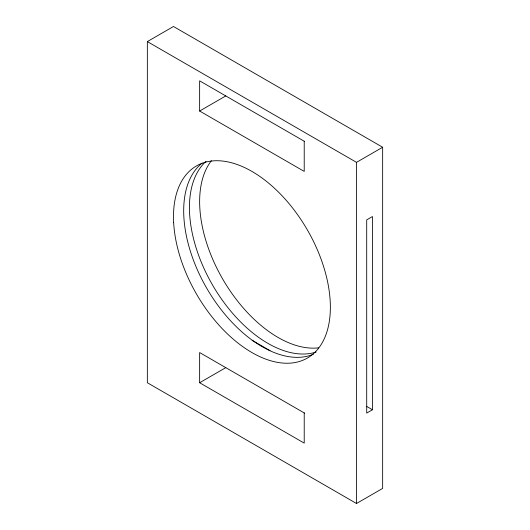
<?xml version="1.0" encoding="UTF-8"?>
<svg xmlns="http://www.w3.org/2000/svg" width="530" height="530" viewBox="0 0 530 530"><rect width="100%" height="100%" fill="white"/><g stroke="black" fill="none" stroke-linecap="round" stroke-linejoin="round"><path stroke-width="0.79" d="M147.347 41.592L173.489 26.5L382.653 147.261L382.653 488.408L356.511 503.5L147.347 382.74L147.347 41.592L356.511 162.352L382.653 147.261M304.578 141.43L199.638 80.838L199.638 111.028L225.78 95.937M304.578 413.135L199.638 352.549L199.638 382.74L225.78 367.648M372.458 409.763L366.707 413.082L366.707 219.864L372.458 216.545L372.458 409.763L366.727 406.45M199.638 111.028L304.22 171.409L304.22 141.219M252.114 340.28L270.022 350.621M199.638 382.74L304.22 443.12L304.22 412.93M356.511 162.352L356.511 503.5M318.596 347.826A110.922 64.044 60 0 1 222.289 278.349A110.922 64.044 60 0 1 211.39 160.703M316.125 352.033A110.922 64.044 60 0 1 212.411 284.796A110.922 64.044 60 0 1 206.037 161.352M313.363 354.252A110.922 64.044 60 0 1 207.005 288.704A110.922 64.044 60 0 1 202.109 163.127M173.661 222.719A110.922 64.044 60 0 0 295.502 362.447A110.922 64.044 60 0 0 286.617 200.777A110.922 64.044 60 0 0 173.661 222.719"/></g></svg>
